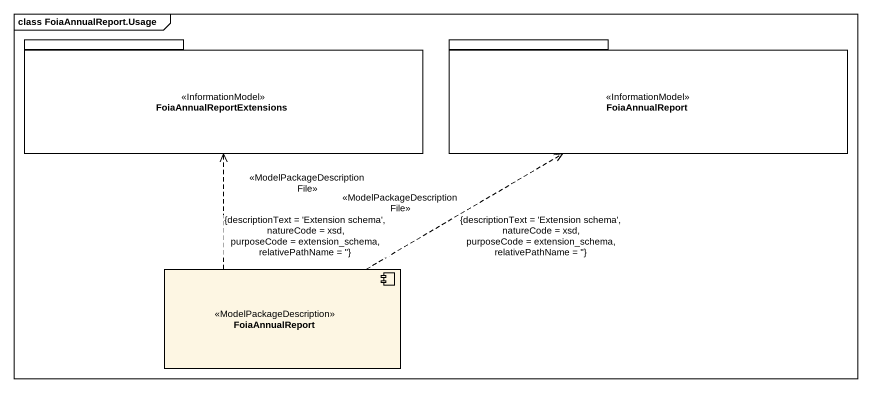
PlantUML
@startuml
mainframe class FoiaAnnualReport.Usage
package FoiaAnnualReportExtensions <<InformationModel>> {
}
package FoiaAnnualReport <<InformationModel>> {
}
component "FoiaAnnualReport" as FoiaAnnualReport_2 <<ModelPackageDescription>>
FoiaAnnualReport_2 .up.> FoiaAnnualReportExtensions : <<ModelPackageDescriptionFile>>\n{descriptionText = 'Extension schema', natureCode = xsd, purposeCode = extension_schema, relativePathName = ''}
FoiaAnnualReport_2 .up.> FoiaAnnualReport : <<ModelPackageDescriptionFile>>\n{descriptionText = 'Extension schema', natureCode = xsd, purposeCode = extension_schema, relativePathName = ''}
@enduml
